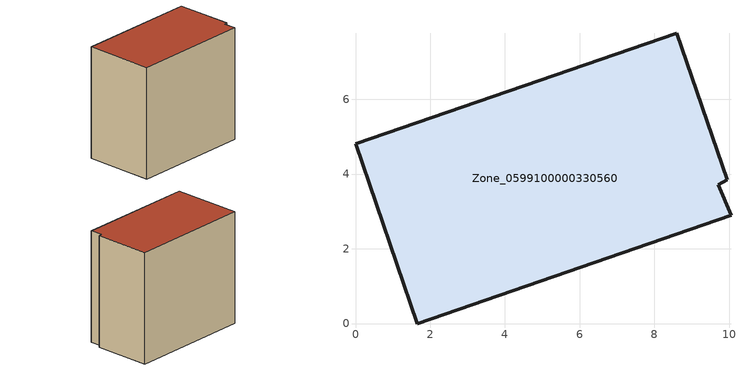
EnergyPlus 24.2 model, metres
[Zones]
Zone_0599100000330560
 floor ground (C_G): 9.95,3.84 9.71,3.71 10.05,2.89 1.65,0 0,4.81 8.6,7.76 z0
 wall outside (C_F): 9.95,3.84 8.6,7.76 0,4.81 1.65,0 10.05,2.89 9.71,3.71 9.95,3.84 z0:8.27
 roof outside (C_R): 9.71,3.71 9.95,3.84 8.6,7.76 0,4.81 1.65,0 10.05,2.89 z8.27
[BUILDING]
Pand.0599100000330560: North Axis=0; Terrain=City; Loads Convergence Tolerance Value=0.04; Temperature Convergence Tolerance Value=0.4; Solar Distribution=FullExterior; Maximum Number of Warmup Days=25; Minimum Number of Warmup Days=1
[Site:Location]
Rotterdam.The.Hague.AP_ZH_NLD Design_Conditions: Latitude=51.96; Longitude=4.45; Time Zone=1; Elevation=-4.5
[SITE:GROUNDTEMPERATURE:BUILDINGSURFACE]
18, 18, 18, 18, 18, 18, 18, 18, 18, 18, 18, 18
[MATERIAL] Thermal Absorptance=0.9; Solar Absorptance=0.7; Visible Absorptance=0.7
Name | Roughness | Thickness | Conductivity | Density | Specific Heat
G.TI.1975-1991 | MediumSmooth | 0.15 | 0.288461 | 540 | 1210
F.TI.1975-1991 | Rough | 0.3 | 0.230769 | 1920 | 840
R.TI.1975-1991 | MediumRough | 0.2 | 0.153846 | 1500 | 1000
[CONSTRUCTION]
C_G: G.TI.1975-1991
C_F: F.TI.1975-1991
C_R: R.TI.1975-1991
[ZONE]
Zone_0599100000330560: Type=1; Multiplier=1; Ceiling Height=Autocalculate; Volume=Autocalculate; Floor Area=autocalculate; Part of Total Floor Area=Yes
[ZONEINFILTRATION:DESIGNFLOWRATE]
Infil_Zone_0599100000330560: Zone or ZoneList or Space or SpaceList=Zone_0599100000330560; Schedule=AlwaysOn; Design Flow Rate Calculation Method=Flow/Area; Flow Rate per Floor Area=0.003; Constant Term Coefficient=1; Temperature Term Coefficient=0; Velocity Term Coefficient=0; Velocity Squared Term Coefficient=0
[HVACTEMPLATE:ZONE:IDEALLOADSAIRSYSTEM]
Zone_0599100000330560: Maximum Heating Supply Air Temperature=50; Minimum Cooling Supply Air Temperature=13; Maximum Heating Supply Air Humidity Ratio=0.0156; Minimum Cooling Supply Air Humidity Ratio=0.0077; Heating Limit=NoLimit; Cooling Limit=NoLimit; Dehumidification Control Type=ConstantSensibleHeatRatio; Cooling Sensible Heat Ratio=0.7; Dehumidification Setpoint=60; Humidification Control Type=None; Humidification Setpoint=30; Outdoor Air Method=None; Outdoor Air Flow Rate per Person=0.00944; Outdoor Air Flow Rate per Zone Floor Area=0; Outdoor Air Flow Rate per Zone=0; Demand Controlled Ventilation Type=None; Outdoor Air Economizer Type=NoEconomizer; Heat Recovery Type=None; Sensible Heat Recovery Effectiveness=0.7; Latent Heat Recovery Effectiveness=0.65
[ZONECONTROL:THERMOSTAT]
ThermostatControl_Zone_0599100000330560: Zone or ZoneList=Zone_0599100000330560; Control Type Schedule=DualSetpointControlType; Control 1=Thermostat_Zone_0599100000330560; Temperature Difference Between Cutout And Setpoint=0
[THERMOSTATSETPOINT:DUALSETPOINT]
Thermostat_Zone_0599100000330560: Heating Setpoint Temperature Schedule=HeatingSetpoint_Zone_0599100000330560; Cooling Setpoint Temperature Schedule=CoolingSetpoint_Zone_0599100000330560
[SCHEDULE:COMPACT]
HeatingSetpoint_Zone_0599100000330560: Through: 12/31, For: AllDays, Until: 24:00, 21
CoolingSetpoint_Zone_0599100000330560: Through: 12/31, For: AllDays, Until: 24:00, 24
DualSetpointControlType: Through: 12/31, For: AllDays, Until: 24:00, 4
AlwaysOn: Through: 12/31, For: AllDays, Until: 24:00, 1
